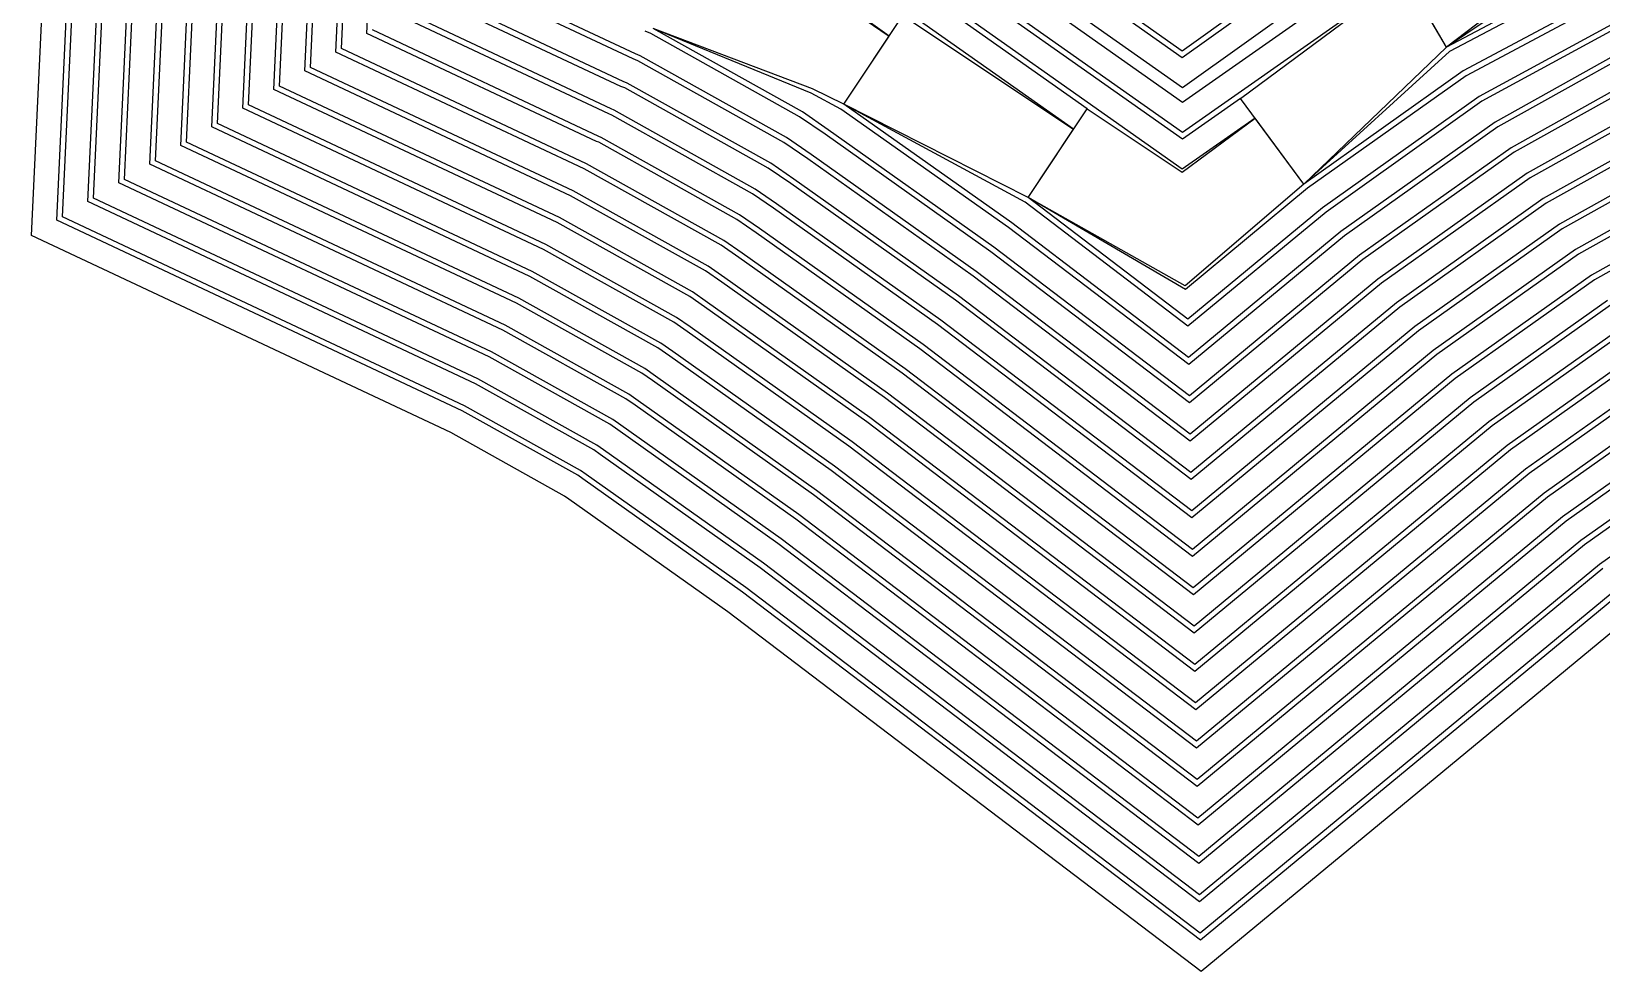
# Model space of a CAD drawing. Extents: x 740379 to 741806, y 7642263 to 7643624.
# Drawn here: x 740391 to 741157, y 7642263 to 7642722 of the extents above; entities that cross this region are included whole.
import ezdxf

# ---------------------------------------------------------------- set-up
doc = ezdxf.new("R2010")
doc.units = 0

msp = doc.modelspace()

# ---------------------------------------------------------------- linework, layer by layer
at = {"layer": 'ROAD', "color": 3}
for points in [[(741164.323, 7642770.276, 90), (741081.27, 7642714.46, 90), (741055.002, 7642759.338, 90), (740952.469, 7642687.425, 90), (740823.55, 7642778.441, 90), (740731.134, 7642829.569, 90), (740730.625, 7642891.663, 90), (740728.868, 7642911.38, 90), (740720.034, 7642962.435, 90), (740727.114, 7642982.564, 90), (740744.726, 7643108.958, 90), (740791.219, 7643136.656, 90), (740794.581, 7643139.946, 90), (740848.533, 7643200.174, 90), (740911.806, 7643197.106, 90), (740926.812, 7643197.397, 90), (740938.886, 7643199.153, 90), (741029.585, 7643193.259, 90), (741062.52, 7643149.627, 90), (741113.616, 7643119.322, 90), (741219.936, 7643114.45, 90)], [(741166.645, 7642448.37, 280), (740961.254, 7642278.697, 280), (740737.859, 7642448.551, 280), (740660.016, 7642503.726, 280), (740657.45, 7642505.532, 280), (740601.034, 7642537.042, 280), (740403.275, 7642629.981, 280), (740412.481, 7642825.928, 280)], [(741157.641, 7642459.973, 270), (740960.876, 7642297.425, 270), (740746.511, 7642460.411, 270), (740668.481, 7642515.719, 270), (740665.273, 7642517.976, 270), (740607.658, 7642550.149, 270), (740418.399, 7642639.093, 270), (740427.164, 7642825.758, 270)], [(741208.39, 7642513.868, 260), (741148.637, 7642471.575, 260), (740960.498, 7642316.154, 260), (740755.164, 7642472.271, 260), (740676.945, 7642527.712, 260), (740673.096, 7642530.421, 260), (740614.281, 7642563.256, 260), (740433.522, 7642648.206, 260), (740441.847, 7642825.589, 260)], [(741200.551, 7642526.304, 250), (741139.632, 7642483.177, 250), (740960.119, 7642334.882, 250), (740763.816, 7642484.132, 250), (740685.41, 7642539.706, 250), (740680.918, 7642542.866, 250), (740620.904, 7642576.364, 250), (740448.645, 7642657.318, 250), (740456.53, 7642825.421, 250)], [(741192.711, 7642538.74, 240), (741130.627, 7642494.778, 240), (740959.741, 7642353.61, 240), (740772.469, 7642495.992, 240), (740693.874, 7642551.699, 240), (740688.74, 7642555.312, 240), (740627.526, 7642589.471, 240), (740463.768, 7642666.431, 240), (740471.213, 7642825.252, 240)], [(741184.871, 7642551.175, 230), (741121.621, 7642506.379, 230), (740959.363, 7642372.338, 230), (740781.121, 7642507.852, 230), (740702.339, 7642563.693, 230), (740696.561, 7642567.758, 230), (740634.147, 7642602.579, 230), (740478.891, 7642675.544, 230), (740485.896, 7642825.078, 230)], [(741177.03, 7642563.61, 220), (741112.615, 7642517.98, 220), (740958.984, 7642391.066, 220), (740789.773, 7642519.712, 220), (740710.803, 7642575.686, 220), (740704.382, 7642580.204, 220), (740640.768, 7642615.687, 220), (740494.013, 7642684.656, 220), (740500.578, 7642824.903, 220)], [(741169.188, 7642576.044, 210), (741103.609, 7642529.58, 210), (740958.606, 7642409.794, 210), (740798.426, 7642531.572, 210), (740719.255, 7642587.688, 210), (740712.07, 7642592.725, 210), (740647.389, 7642628.796, 210), (740509.135, 7642693.77, 210), (740515.261, 7642824.727, 210)], [(741161.346, 7642588.479, 200), (741094.602, 7642541.18, 200), (740958.227, 7642428.521, 200), (740807.078, 7642543.433, 200), (740727.695, 7642599.698, 200), (740719.749, 7642605.25, 200), (740654.009, 7642641.904, 200), (740524.256, 7642702.883, 200), (740529.944, 7642824.552, 200)], [(741320.324, 7642693.976, 190), (741153.503, 7642600.913, 190), (741085.594, 7642552.78, 190), (740957.848, 7642447.249, 190), (740815.73, 7642555.293, 190), (740736.126, 7642611.716, 190), (740727.421, 7642617.78, 190), (740660.629, 7642655.013, 190), (740539.377, 7642711.996, 190), (740544.626, 7642824.377, 190)], [(741305.136, 7642702.313, 180), (741145.66, 7642613.346, 180), (741076.587, 7642564.379, 180), (740957.47, 7642465.977, 180), (740824.383, 7642567.153, 180), (740744.548, 7642623.739, 180), (740735.091, 7642630.31, 180), (740667.68, 7642667.978, 180), (740666.619, 7642668.417, 180), (740554.498, 7642721.11, 180), (740559.309, 7642824.202, 180)], [(741182.954, 7642765.129, 100), (741082.818, 7642712.248, 100), (741011.77, 7642647.594, 100), (740980.781, 7642689.352, 100), (740952.433, 7642669.481, 100), (740815.74, 7642765.985, 100)], [(741189.118, 7642752.922, 110), (741090.887, 7642700.478, 110), (741013.512, 7642645.559, 110), (740953.945, 7642596.164, 110), (740877.163, 7642641.022, 110), (740906.004, 7642684.29, 110), (740807.931, 7642753.529, 110)], [(741249.44, 7642721.669, 150), (741122.126, 7642650.646, 150), (741049.561, 7642599.175, 150), (740956.333, 7642522.16, 150), (740850.339, 7642602.734, 150), (740769.771, 7642659.839, 150), (740758.076, 7642667.913, 150), (740686.818, 7642707.731, 150), (740684.51, 7642708.669, 150), (740599.832, 7642748.464, 150)], [(741269.901, 7642716.275, 160), (741129.971, 7642638.213, 160), (741058.57, 7642587.577, 160), (740956.712, 7642503.432, 160), (740841.687, 7642590.874, 160), (740761.37, 7642647.801, 160), (740750.419, 7642655.376, 160), (740680.452, 7642694.473, 160), (740678.557, 7642695.247, 160), (740584.738, 7642739.338, 160)], [(741195.299, 7642740.726, 120), (741098.634, 7642687.975, 120), (741022.532, 7642633.968, 120), (740955.195, 7642578.342, 120), (740875.702, 7642638.766, 120), (740787.295, 7642686.498, 120), (740816.137, 7642729.767, 120)], [(741288.393, 7642709.781, 170), (741137.816, 7642625.78, 170), (741067.578, 7642575.978, 170), (740957.091, 7642484.705, 170), (740833.035, 7642579.013, 170), (740752.963, 7642635.767, 170), (740742.758, 7642642.841, 170), (740674.073, 7642681.221, 170), (740672.594, 7642681.829, 170), (740569.618, 7642730.224, 170)], [(741226.748, 7642725.82, 140), (741114.281, 7642663.078, 140), (741040.551, 7642610.773, 140), (740955.954, 7642540.887, 140), (740858.991, 7642614.595, 140), (740778.166, 7642671.881, 140), (740765.729, 7642680.453, 140), (740693.174, 7642720.996, 140), (740690.323, 7642722.148, 140)], [(741201.522, 7642728.556, 130), (741106.434, 7642675.51, 130), (741031.542, 7642622.371, 130), (740955.575, 7642559.614, 130), (740867.635, 7642626.461, 130), (740785.888, 7642684.212, 130), (740771.284, 7642691.896, 130), (740694.341, 7642723.413, 130)]]:
    msp.add_polyline3d(points, dxfattribs=at)
at = {"layer": 'ROAD', "color": 7}
for points in [[(741128.043, 7643008.087, 80), (741132.325, 7642964.006, 80), (741141.306, 7642809.853, 80), (741045.115, 7642760.774, 80), (740952.446, 7642694.507, 80), (740826.345, 7642783.493, 80), (740736.879, 7642832.989, 80), (740736.375, 7642892.181, 80), (740734.557, 7642912.365, 80), (740725.979, 7642961.937, 80), (740732.753, 7642981.194, 80), (740750.062, 7643105.417, 80), (740794.771, 7643132.052, 80), (740798.881, 7643136.094, 80), (740851, 7643194.275, 80), (740911.918, 7643191.333, 80), (740927.286, 7643191.632, 80), (740939.117, 7643193.353, 80), (741026.571, 7643187.669, 80), (741058.597, 7643145.241, 80), (741111.911, 7643113.62, 80), (741142.711, 7643060.669, 80), (741109.605, 7643038.238, 80)], [(741025.615, 7643100.791, 70), (741072.486, 7643070.831, 70), (741115.948, 7642999.759, 70), (741118.671, 7642963.187, 70), (741126.154, 7642818.602, 70), (741037.467, 7642773.352, 70), (740952.39, 7642712.513, 70), (740834.153, 7642795.949, 70), (740751.485, 7642841.685, 70), (740751.039, 7642893.013, 70), (740749.105, 7642914.385, 70), (740741.095, 7642960.673, 70), (740747.089, 7642977.71, 70), (740763.629, 7643096.412, 70), (740803.804, 7643120.346, 70), (740809.562, 7643126.017, 70), (740857.272, 7643179.276, 70), (740911.73, 7643176.651, 70), (740927.748, 7643176.837, 70), (740929.493, 7643177.119, 70), (740949.228, 7643179.989, 70), (741017.336, 7643175.563, 70), (741050.156, 7643132.323, 70)]]:
    msp.add_polyline3d(points, close=True, dxfattribs=at)
for points in [[(741320.044, 7642851.087, 80), (741141.306, 7642809.853, 80), (741045.115, 7642760.774, 80), (740952.446, 7642694.507, 80), (740826.345, 7642783.493, 80), (740736.879, 7642832.989, 80), (740736.375, 7642892.181, 80), (740734.557, 7642912.365, 80), (740725.979, 7642961.937, 80), (740732.753, 7642981.194, 80), (740750.062, 7643105.417, 80), (740794.771, 7643132.052, 80), (740798.881, 7643136.094, 80), (740851, 7643194.275, 80), (740911.918, 7643191.333, 80), (740927.286, 7643191.632, 80), (740939.117, 7643193.353, 80), (741026.571, 7643187.669, 80), (741058.597, 7643145.241, 80), (741111.911, 7643113.62, 80), (741111.911, 7643113.62, 80), (741220.046, 7643108.665, 80)], [(741173.942, 7642438.833, 280), (740961.563, 7642263.388, 280), (740730.756, 7642438.877, 280), (740653.094, 7642493.924, 280), (740651.054, 7642495.359, 280), (740595.55, 7642526.361, 280), (740390.912, 7642622.532, 280), (740400.478, 7642826.132, 280)], [(741164.939, 7642450.436, 270), (740961.185, 7642282.116, 270), (740739.408, 7642450.737, 270), (740661.558, 7642505.917, 270), (740658.878, 7642507.803, 270), (740602.174, 7642539.467, 270), (740406.036, 7642631.644, 270), (740415.161, 7642825.962, 270)], [(741214.798, 7642503.702, 260), (741155.935, 7642462.039, 260), (740960.807, 7642300.844, 260), (740748.061, 7642462.597, 260), (740670.023, 7642517.91, 260), (740666.701, 7642520.248, 260), (740608.798, 7642552.574, 260), (740421.159, 7642640.756, 260), (740429.844, 7642825.793, 260)], [(741206.96, 7642516.138, 250), (741146.931, 7642473.641, 250), (740960.429, 7642319.572, 250), (740756.713, 7642474.458, 250), (740678.487, 7642529.904, 250), (740674.524, 7642532.693, 250), (740615.421, 7642565.681, 250), (740436.283, 7642649.869, 250), (740444.526, 7642825.624, 250)], [(741199.12, 7642528.574, 240), (741137.926, 7642485.243, 240), (740960.05, 7642338.3, 240), (740765.366, 7642486.318, 240), (740686.952, 7642541.897, 240), (740682.346, 7642545.138, 240), (740622.043, 7642578.789, 240), (740451.406, 7642658.981, 240), (740459.209, 7642825.455, 240)], [(741191.28, 7642541.009, 230), (741128.921, 7642496.844, 230), (740959.672, 7642357.028, 230), (740774.018, 7642498.178, 230), (740695.416, 7642553.891, 230), (740690.168, 7642557.584, 230), (740628.665, 7642591.896, 230), (740466.528, 7642668.094, 230), (740473.892, 7642825.287, 230)], [(741183.44, 7642553.445, 220), (741119.915, 7642508.445, 220), (740959.294, 7642375.756, 220), (740782.67, 7642510.038, 220), (740703.88, 7642565.884, 220), (740697.989, 7642570.03, 220), (740635.287, 7642605.004, 220), (740481.651, 7642677.207, 220), (740488.575, 7642825.111, 220)], [(741175.598, 7642565.88, 210), (741110.909, 7642520.046, 210), (740958.915, 7642394.484, 210), (740791.323, 7642521.898, 210), (740712.341, 7642577.88, 210), (740705.687, 7642582.545, 210), (740641.908, 7642618.112, 210), (740496.773, 7642686.32, 210), (740503.258, 7642824.935, 210)], [(741167.757, 7642578.314, 200), (741101.902, 7642531.646, 200), (740958.537, 7642413.212, 200), (740799.975, 7642533.758, 200), (740720.789, 7642589.885, 200), (740713.375, 7642595.065, 200), (740648.529, 7642631.221, 200), (740511.895, 7642695.433, 200), (740517.94, 7642824.759, 200)], [(741159.914, 7642590.748, 190), (741092.895, 7642543.246, 190), (740958.158, 7642431.94, 190), (740808.628, 7642545.619, 190), (740729.227, 7642601.897, 190), (740721.054, 7642607.59, 190), (740655.149, 7642644.329, 190), (740527.016, 7642704.546, 190), (740532.623, 7642824.584, 190)], [(741319.019, 7642696.316, 180), (741152.071, 7642603.182, 180), (741083.888, 7642554.846, 180), (740957.779, 7642450.668, 180), (740817.28, 7642557.479, 180), (740737.655, 7642613.916, 180), (740728.725, 7642620.12, 180), (740661.768, 7642657.438, 180), (740542.137, 7642713.66, 180), (740547.306, 7642824.409, 180)], [(741181.703, 7642767.498, 90), (741081.27, 7642714.46, 90), (741061.085, 7642748.946, 90), (740952.446, 7642672.752, 90), (740817.166, 7642768.259, 90)], [(741248.134, 7642724.009, 140), (741120.694, 7642652.915, 140), (741047.854, 7642601.241, 140), (740956.264, 7642525.578, 140), (740851.888, 7642604.92, 140), (740771.292, 7642662.045, 140), (740759.383, 7642670.252, 140), (740687.978, 7642710.153, 140), (740685.65, 7642711.094, 140), (740602.586, 7642750.13, 140)], [(741187.856, 7642755.286, 100), (741089.475, 7642702.761, 100), (741011.77, 7642647.594, 100), (740987.935, 7642679.712, 100), (740952.408, 7642654.809, 100), (740809.356, 7642755.803, 100)], [(741194.015, 7642743.078, 110), (741097.211, 7642690.251, 110), (741020.825, 7642636.034, 110), (740955.126, 7642581.76, 110), (740877.163, 7642641.022, 110), (740899.346, 7642674.301, 110), (740801.547, 7642743.347, 110)], [(741268.596, 7642718.615, 150), (741128.539, 7642640.482, 150), (741056.863, 7642589.642, 150), (740956.643, 7642506.851, 150), (740843.236, 7642593.06, 150), (740762.893, 7642650.006, 150), (740751.726, 7642657.715, 150), (740681.614, 7642696.893, 150), (740679.697, 7642697.672, 150), (740587.498, 7642741.001, 150)], [(741287.087, 7642712.121, 160), (741136.384, 7642628.049, 160), (741065.872, 7642578.044, 160), (740957.022, 7642488.123, 160), (740834.584, 7642581.2, 160), (740754.487, 7642637.971, 160), (740744.065, 7642645.181, 160), (740675.238, 7642683.64, 160), (740673.734, 7642684.254, 160), (740572.378, 7642731.887, 160)], [(741225.443, 7642728.16, 130), (741112.848, 7642665.347, 130), (741038.845, 7642612.839, 130), (740955.885, 7642544.306, 130), (740860.54, 7642616.781, 130), (740779.685, 7642674.089, 130), (740767.036, 7642682.792, 130), (740694.341, 7642723.413, 130)], [(741200.216, 7642730.896, 120), (741105.002, 7642677.779, 120), (741029.835, 7642624.436, 120), (740955.505, 7642563.033, 120), (740869.181, 7642628.649, 120), (740787.295, 7642686.498, 120), (740809.479, 7642719.778, 120), (740793.919, 7642730.791, 120)], [(741303.831, 7642704.653, 170), (741144.228, 7642615.616, 170), (741074.88, 7642566.445, 170), (740957.401, 7642469.395, 170), (740825.932, 7642569.339, 170), (740746.075, 7642625.941, 170), (740736.398, 7642632.649, 170), (740668.847, 7642670.395, 170), (740667.759, 7642670.843, 170), (740557.258, 7642722.773, 170)]]:
    msp.add_polyline3d(points, dxfattribs=at)
at = {"layer": 'ROAD', "color": 3}
msp.add_polyline3d([(741118.25, 7643004.934, 80), (741121.346, 7642963.325, 80), (741128.919, 7642817.005, 80), (741038.863, 7642771.056, 80), (740952.4, 7642709.226, 80), (740832.728, 7642793.675, 80), (740748.819, 7642840.097, 80), (740748.37, 7642892.772, 80), (740746.465, 7642913.929, 80), (740738.336, 7642960.904, 80), (740744.472, 7642978.346, 80), (740761.152, 7643098.055, 80), (740802.155, 7643122.483, 80), (740807.566, 7643127.805, 80), (740856.127, 7643182.013, 80), (740911.699, 7643179.33, 80), (740927.517, 7643179.514, 80), (740929.107, 7643179.771, 80), (740949.121, 7643182.681, 80), (741021.35, 7643177.987, 80), (741051.985, 7643137.403, 80), (741107.627, 7643108.619, 80), (741142.711, 7643060.669, 80), (741101.317, 7643032.623, 80)], close=True, dxfattribs=at)
at = {"layer": 'ROAD', "color": 1}
for points in [[(741164.939, 7642450.436, 270), (740961.185, 7642282.116, 270), (740739.408, 7642450.737, 270), (740661.558, 7642505.917, 270), (740658.878, 7642507.803, 270), (740602.174, 7642539.467, 270), (740406.036, 7642631.644, 270), (740415.161, 7642825.962, 270)], [(741214.798, 7642503.702, 260), (741155.935, 7642462.039, 260), (740960.807, 7642300.844, 260), (740748.061, 7642462.597, 260), (740670.023, 7642517.91, 260), (740666.701, 7642520.248, 260), (740608.798, 7642552.574, 260), (740421.159, 7642640.756, 260), (740429.844, 7642825.793, 260)], [(741206.96, 7642516.138, 250), (741146.931, 7642473.641, 250), (740960.429, 7642319.572, 250), (740756.713, 7642474.458, 250), (740678.487, 7642529.904, 250), (740674.524, 7642532.693, 250), (740615.421, 7642565.681, 250), (740436.283, 7642649.869, 250), (740444.526, 7642825.624, 250)], [(741199.12, 7642528.574, 240), (741137.926, 7642485.243, 240), (740960.05, 7642338.3, 240), (740765.366, 7642486.318, 240), (740686.952, 7642541.897, 240), (740682.346, 7642545.138, 240), (740622.043, 7642578.789, 240), (740451.406, 7642658.981, 240), (740459.209, 7642825.455, 240)], [(741191.28, 7642541.009, 230), (741128.921, 7642496.844, 230), (740959.672, 7642357.028, 230), (740774.018, 7642498.178, 230), (740695.416, 7642553.891, 230), (740690.168, 7642557.584, 230), (740628.665, 7642591.896, 230), (740466.528, 7642668.094, 230), (740473.892, 7642825.287, 230)], [(741183.44, 7642553.445, 220), (741119.915, 7642508.445, 220), (740959.294, 7642375.756, 220), (740782.67, 7642510.038, 220), (740703.88, 7642565.884, 220), (740697.989, 7642570.03, 220), (740635.287, 7642605.004, 220), (740481.651, 7642677.207, 220), (740488.575, 7642825.111, 220)], [(741175.598, 7642565.88, 210), (741110.909, 7642520.046, 210), (740958.915, 7642394.484, 210), (740791.323, 7642521.898, 210), (740712.341, 7642577.88, 210), (740705.687, 7642582.545, 210), (740641.908, 7642618.112, 210), (740496.773, 7642686.32, 210), (740503.258, 7642824.935, 210)], [(741167.757, 7642578.314, 200), (741101.902, 7642531.646, 200), (740958.537, 7642413.212, 200), (740799.975, 7642533.758, 200), (740720.789, 7642589.885, 200), (740713.375, 7642595.065, 200), (740648.529, 7642631.221, 200), (740511.895, 7642695.433, 200), (740517.94, 7642824.759, 200)], [(741159.914, 7642590.748, 190), (741092.895, 7642543.246, 190), (740958.158, 7642431.94, 190), (740808.628, 7642545.619, 190), (740729.227, 7642601.897, 190), (740721.054, 7642607.59, 190), (740655.149, 7642644.329, 190), (740527.016, 7642704.546, 190), (740532.623, 7642824.584, 190)], [(741319.019, 7642696.316, 180), (741152.071, 7642603.182, 180), (741083.888, 7642554.846, 180), (740957.779, 7642450.668, 180), (740817.28, 7642557.479, 180), (740737.655, 7642613.916, 180), (740728.725, 7642620.12, 180), (740661.768, 7642657.438, 180), (740542.137, 7642713.66, 180), (740547.306, 7642824.409, 180)], [(741037.467, 7642773.352, 70), (740952.39, 7642712.513, 70), (740834.153, 7642795.949, 70)], [(741045.115, 7642760.774, 80), (740952.446, 7642694.507, 80), (740826.345, 7642783.493, 80)], [(741161.512, 7642775.332, 80), (741081.27, 7642714.46, 90), (741055.002, 7642759.338, 90)], [(741061.085, 7642748.946, 90), (740952.446, 7642672.752, 90), (740817.166, 7642768.259, 90)], [(741181.703, 7642767.498, 90), (741081.27, 7642714.46, 90), (741081.27, 7642714.46, 90), (741011.77, 7642647.594, 100), (740980.781, 7642689.352, 100), (741061.085, 7642748.946, 90)], [(741248.134, 7642724.009, 140), (741120.694, 7642652.915, 140), (741047.854, 7642601.241, 140), (740956.264, 7642525.578, 140), (740851.888, 7642604.92, 140), (740771.292, 7642662.045, 140), (740759.383, 7642670.252, 140), (740687.978, 7642710.153, 140), (740685.65, 7642711.094, 140), (740602.586, 7642750.13, 140)], [(741187.856, 7642755.286, 100), (741089.475, 7642702.761, 100), (741011.77, 7642647.594, 100), (741011.77, 7642647.594, 100), (740953.796, 7642597.981, 104.424), (740877.163, 7642641.022, 110), (740906.004, 7642684.29, 110), (740952.405, 7642653.36, 104.424), (740987.935, 7642679.712, 100), (740987.935, 7642679.712, 100), (740952.408, 7642654.809, 100), (740809.356, 7642755.803, 100)], [(741194.015, 7642743.078, 110), (741097.211, 7642690.251, 110), (741020.825, 7642636.034, 110), (740955.126, 7642581.76, 110), (740877.163, 7642641.022, 110), (740877.163, 7642641.022, 110), (740787.295, 7642686.498, 120), (740816.137, 7642729.767, 120), (740899.346, 7642674.301, 110), (740899.346, 7642674.301, 110), (740801.547, 7642743.347, 110)], [(741268.596, 7642718.615, 150), (741128.539, 7642640.482, 150), (741056.863, 7642589.642, 150), (740956.643, 7642506.851, 150), (740843.236, 7642593.06, 150), (740762.893, 7642650.006, 150), (740751.726, 7642657.715, 150), (740681.614, 7642696.893, 150), (740679.697, 7642697.672, 150), (740587.498, 7642741.001, 150)], [(741287.087, 7642712.121, 160), (741136.384, 7642628.049, 160), (741065.872, 7642578.044, 160), (740957.022, 7642488.123, 160), (740834.584, 7642581.2, 160), (740754.487, 7642637.971, 160), (740744.065, 7642645.181, 160), (740675.238, 7642683.64, 160), (740673.734, 7642684.254, 160), (740572.378, 7642731.887, 160)], [(741200.216, 7642730.896, 120), (741105.002, 7642677.779, 120), (741029.835, 7642624.436, 120), (740955.505, 7642563.033, 120), (740869.181, 7642628.649, 120), (740787.295, 7642686.498, 120), (740787.295, 7642686.498, 120), (740772.072, 7642693.977, 121.696), (740694.341, 7642723.413, 130)], [(741225.443, 7642728.16, 130), (741112.848, 7642665.347, 130), (741038.845, 7642612.839, 130), (740955.885, 7642544.306, 130), (740860.54, 7642616.781, 130), (740779.685, 7642674.089, 130), (740767.036, 7642682.792, 130), (740694.341, 7642723.413, 130)], [(740793.677, 7642730.406, 121.696), (740809.479, 7642719.778, 120), (740809.479, 7642719.778, 120), (740793.919, 7642730.791, 120)], [(741303.831, 7642704.653, 170), (741144.228, 7642615.616, 170), (741074.88, 7642566.445, 170), (740957.401, 7642469.395, 170), (740825.932, 7642569.339, 170), (740746.075, 7642625.941, 170), (740736.398, 7642632.649, 170), (740668.847, 7642670.395, 170), (740667.759, 7642670.843, 170), (740557.258, 7642722.773, 170)]]:
    msp.add_polyline3d(points, dxfattribs=at)

doc.saveas('drawing.dxf')
